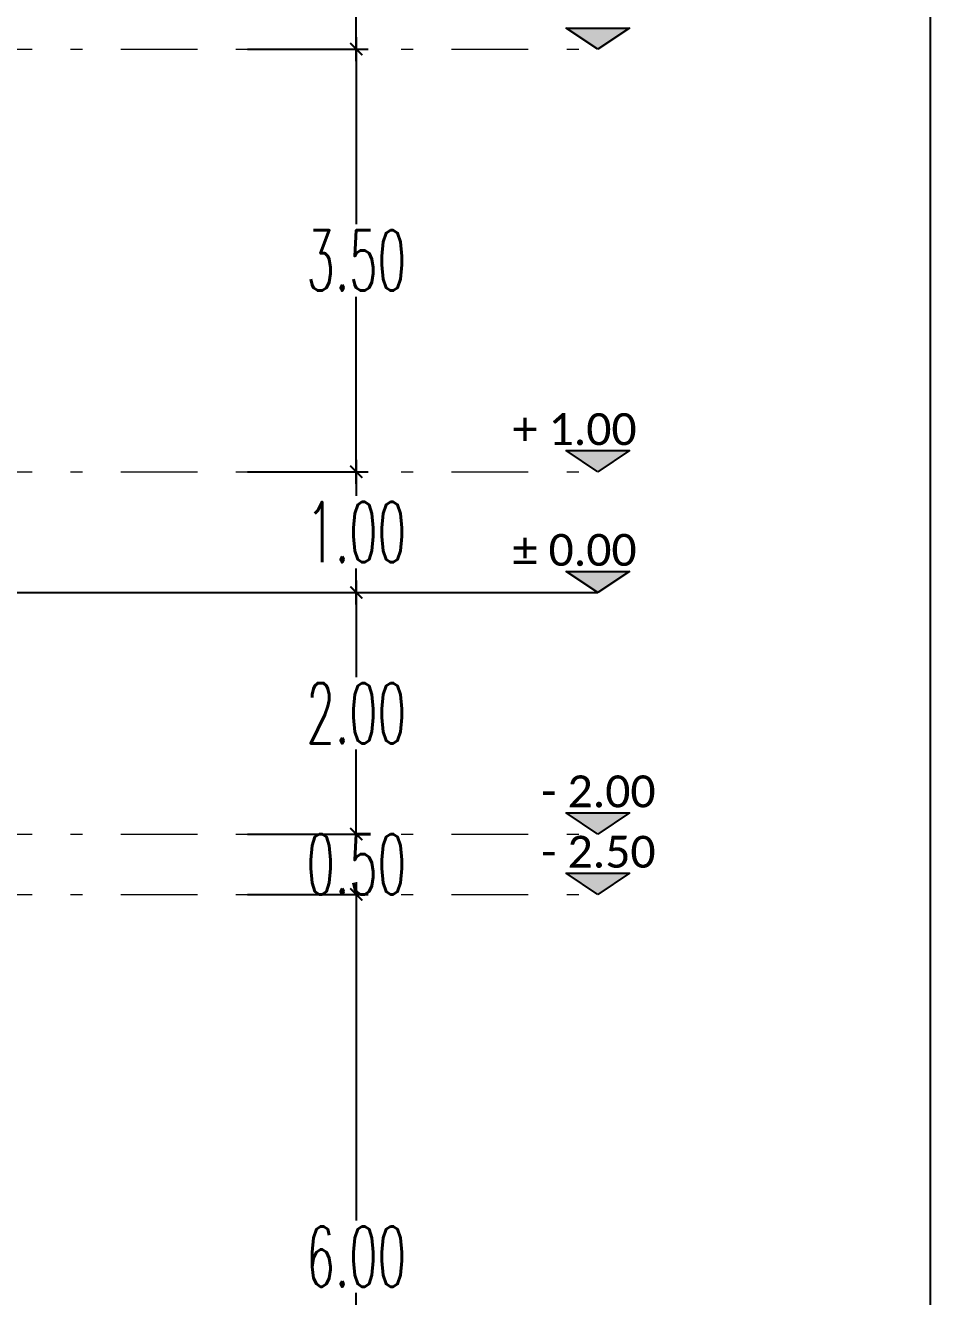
# Model space of a CAD drawing. Header units: millimetres. Extents: x 2175 to 3376, y 1504 to 1740.
# Drawn here: x 3173.4 to 3180.89, y 1533.29 to 1543.81 of the extents above; entities that cross this region are included whole.
import ezdxf

# ---------------------------------------------------------------- set-up
doc = ezdxf.new("R2010")
doc.units = ezdxf.units.MM
doc.linetypes.add('DASHDOT2', pattern=[12.7, 6.35, -3.175, 0, -3.175])
doc.linetypes.add('DASHED', pattern=[19.05, 12.7, -6.35])
for name, color, linetype in [('dinding baru', 142, 'Continuous'), ('GR', 7, 'Continuous'), ('KOP TEKS', 1, 'Continuous'), ('TEXT', 7, 'Continuous')]:
    doc.layers.add(name, color=color, linetype=linetype)
doc.layers.add('Garis Dim', color=131, linetype='DASHED', lineweight=9)
doc.styles.add('-DIM2', font='simplex.shx', dxfattribs={"width": 0.55})
doc.styles.get("Standard").update_dxf_attribs({"font": 'arial.ttf'})
doc.dimstyles.new('DIMENSI MUSHOLLAH', dxfattribs={"dimtxt": 0.5, "dimasz": 0.1, "dimexe": 0.1, "dimexo": 0.1, "dimgap": 0.05, "dimtad": 0, "dimtih": 1, "dimtoh": 1, "dimzin": 0, "dimdsep": 46, "dimtxsty": '-DIM2', "dimblk": 'ARCHTICK', "dimcen": 0.3, "dimdle": 0.1, "dimclrd": 1, "dimclre": 1, "dimclrt": 2, "dimadec": 0, "dimazin": 0, "dimtfac": 1, "dimtix": 1, "dimtofl": 0, "dimtmove": 0, "dimatfit": 3, "dimldrblk": 'ARCHTICK', "dimfxl": 1, "dimtolj": 1, "dimtzin": 0, "dimarcsym": 0})

# ---------------------------------------------------------------- blocks, each defined once
blk = doc.blocks.new('_ArchTick')
at = {"color": 0, "linetype": 'ByBlock', "const_width": 0.15}
blk.add_lwpolyline([(-0.5, -0.5), (0.5, 0.5)], dxfattribs=at)
blk = doc.blocks.new('*D852')
at = {"layer": 'Defpoints', "color": 0, "transparency": 16777216}
for p in [(3175.139, 1536.616), (3176.139, 1536.616), (3175.139, 1530.616)]:
    blk.add_point(p, dxfattribs=at)
at = {"layer": 'dinding baru', "color": 1, "lineweight": -2, "transparency": 16777216}
for p, q in [((3176.139, 1536.716), (3176.139, 1533.916)), ((3176.139, 1530.516), (3176.139, 1533.316))]:
    blk.add_line(p, q, dxfattribs=at)
at = {"layer": 'dinding baru', "color": 1, "linetype": 'Continuous', "lineweight": -2, "transparency": 16777216}
for p, q in [((3175.239, 1536.616), (3176.239, 1536.616)), ((3175.239, 1530.616), (3176.239, 1530.616))]:
    blk.add_line(p, q, dxfattribs=at)
at = {"layer": 'dinding baru', "color": 1, "lineweight": -2, "transparency": 16777216, "xscale": 0.1, "yscale": 0.1, "zscale": 0.1}
for p, rotation in [((3176.139, 1536.616), 90), ((3176.139, 1530.616), 270)]:
    blk.add_blockref('_ArchTick', p, dxfattribs=dict(at, rotation=rotation))
at = {"layer": 'dinding baru', "color": 2, "lineweight": 0, "transparency": 16777216, "insert": (3176.139, 1533.616), "char_height": 0.5, "attachment_point": 5, "style": '-DIM2'}
blk.add_mtext('\\A1;6.00', dxfattribs=at)
blk = doc.blocks.new('*D853')
at = {"layer": 'Defpoints', "color": 0, "transparency": 16777216}
for p in [(3175.139, 1537.116), (3176.139, 1537.116), (3175.139, 1536.616)]:
    blk.add_point(p, dxfattribs=at)
at = {"layer": 'dinding baru', "color": 1, "lineweight": -2, "transparency": 16777216}
for p, q in [((3176.139, 1537.116), (3176.139, 1537.216)), ((3176.139, 1536.616), (3176.139, 1536.516))]:
    blk.add_line(p, q, dxfattribs=at)
at = {"layer": 'dinding baru', "color": 1, "linetype": 'Continuous', "lineweight": -2, "transparency": 16777216}
for p, q in [((3175.239, 1537.116), (3176.239, 1537.116)), ((3175.239, 1536.616), (3176.239, 1536.616))]:
    blk.add_line(p, q, dxfattribs=at)
at = {"layer": 'dinding baru', "color": 1, "lineweight": -2, "transparency": 16777216, "xscale": 0.1, "yscale": 0.1, "zscale": 0.1}
for p, rotation in [((3176.139, 1537.116), 270), ((3176.139, 1536.616), 90)]:
    blk.add_blockref('_ArchTick', p, dxfattribs=dict(at, rotation=rotation))
at = {"layer": 'dinding baru', "color": 2, "lineweight": 0, "transparency": 16777216, "insert": (3176.139, 1536.866), "char_height": 0.5, "attachment_point": 5, "style": '-DIM2'}
blk.add_mtext('\\A1;0.50', dxfattribs=at)
blk = doc.blocks.new('*D854')
at = {"layer": 'Defpoints', "color": 0, "transparency": 16777216}
for p in [(3175.139, 1539.116), (3176.139, 1539.116), (3175.139, 1537.116)]:
    blk.add_point(p, dxfattribs=at)
at = {"layer": 'dinding baru', "color": 1, "lineweight": -2, "transparency": 16777216}
for p, q in [((3176.139, 1539.216), (3176.139, 1538.416)), ((3176.139, 1537.016), (3176.139, 1537.816))]:
    blk.add_line(p, q, dxfattribs=at)
at = {"layer": 'dinding baru', "color": 1, "linetype": 'Continuous', "lineweight": -2, "transparency": 16777216}
for p, q in [((3175.239, 1539.116), (3176.239, 1539.116)), ((3175.239, 1537.116), (3176.239, 1537.116))]:
    blk.add_line(p, q, dxfattribs=at)
at = {"layer": 'dinding baru', "color": 1, "lineweight": -2, "transparency": 16777216, "xscale": 0.1, "yscale": 0.1, "zscale": 0.1}
for p, rotation in [((3176.139, 1539.116), 90), ((3176.139, 1537.116), 270)]:
    blk.add_blockref('_ArchTick', p, dxfattribs=dict(at, rotation=rotation))
at = {"layer": 'dinding baru', "color": 2, "lineweight": 0, "transparency": 16777216, "insert": (3176.139, 1538.116), "char_height": 0.5, "attachment_point": 5, "style": '-DIM2'}
blk.add_mtext('\\A1;2.00', dxfattribs=at)
blk = doc.blocks.new('*D855')
at = {"layer": 'Defpoints', "color": 0, "transparency": 16777216}
for p in [(3175.139, 1540.116), (3175.139, 1539.116), (3176.139, 1539.116)]:
    blk.add_point(p, dxfattribs=at)
at = {"layer": 'dinding baru', "color": 1, "lineweight": -2, "transparency": 16777216}
for p, q in [((3176.139, 1540.216), (3176.139, 1539.916)), ((3176.139, 1539.016), (3176.139, 1539.316))]:
    blk.add_line(p, q, dxfattribs=at)
at = {"layer": 'dinding baru', "color": 1, "linetype": 'Continuous', "lineweight": -2, "transparency": 16777216}
for p, q in [((3175.239, 1540.116), (3176.239, 1540.116)), ((3175.239, 1539.116), (3176.239, 1539.116))]:
    blk.add_line(p, q, dxfattribs=at)
at = {"layer": 'dinding baru', "color": 1, "lineweight": -2, "transparency": 16777216, "xscale": 0.1, "yscale": 0.1, "zscale": 0.1}
for p, rotation in [((3176.139, 1540.116), 90), ((3176.139, 1539.116), 270)]:
    blk.add_blockref('_ArchTick', p, dxfattribs=dict(at, rotation=rotation))
at = {"layer": 'dinding baru', "color": 2, "lineweight": 0, "transparency": 16777216, "insert": (3176.139, 1539.616), "char_height": 0.5, "attachment_point": 5, "style": '-DIM2'}
blk.add_mtext('\\A1;1.00', dxfattribs=at)
blk = doc.blocks.new('*D856')
at = {"layer": 'Defpoints', "color": 0, "transparency": 16777216}
for p in [(3175.139, 1543.616), (3176.139, 1543.616), (3175.139, 1540.116)]:
    blk.add_point(p, dxfattribs=at)
at = {"layer": 'dinding baru', "color": 1, "lineweight": -2, "transparency": 16777216}
for p, q in [((3176.139, 1543.716), (3176.139, 1542.166)), ((3176.139, 1540.016), (3176.139, 1541.566))]:
    blk.add_line(p, q, dxfattribs=at)
at = {"layer": 'dinding baru', "color": 1, "linetype": 'Continuous', "lineweight": -2, "transparency": 16777216}
for p, q in [((3175.239, 1543.616), (3176.239, 1543.616)), ((3175.239, 1540.116), (3176.239, 1540.116))]:
    blk.add_line(p, q, dxfattribs=at)
at = {"layer": 'dinding baru', "color": 1, "lineweight": -2, "transparency": 16777216, "xscale": 0.1, "yscale": 0.1, "zscale": 0.1}
for p, rotation in [((3176.139, 1543.616), 90), ((3176.139, 1540.116), 270)]:
    blk.add_blockref('_ArchTick', p, dxfattribs=dict(at, rotation=rotation))
at = {"layer": 'dinding baru', "color": 2, "lineweight": 0, "transparency": 16777216, "insert": (3176.139, 1541.866), "char_height": 0.5, "attachment_point": 5, "style": '-DIM2'}
blk.add_mtext('\\A1;3.50', dxfattribs=at)
blk = doc.blocks.new('*D857')
at = {"layer": 'Defpoints', "color": 0, "transparency": 16777216}
for p in [(3175.139, 1548.116), (3176.139, 1548.116), (3175.139, 1543.616)]:
    blk.add_point(p, dxfattribs=at)
at = {"layer": 'dinding baru', "color": 1, "lineweight": -2, "transparency": 16777216}
for p, q in [((3176.139, 1548.216), (3176.139, 1546.166)), ((3176.139, 1543.516), (3176.139, 1545.566))]:
    blk.add_line(p, q, dxfattribs=at)
at = {"layer": 'dinding baru', "color": 1, "linetype": 'Continuous', "lineweight": -2, "transparency": 16777216}
for p, q in [((3175.239, 1548.116), (3176.239, 1548.116)), ((3175.239, 1543.616), (3176.239, 1543.616))]:
    blk.add_line(p, q, dxfattribs=at)
at = {"layer": 'dinding baru', "color": 1, "lineweight": -2, "transparency": 16777216, "xscale": 0.1, "yscale": 0.1, "zscale": 0.1}
for p, rotation in [((3176.139, 1548.116), 90), ((3176.139, 1543.616), 270)]:
    blk.add_blockref('_ArchTick', p, dxfattribs=dict(at, rotation=rotation))
at = {"layer": 'dinding baru', "color": 2, "lineweight": 0, "transparency": 16777216, "insert": (3176.139, 1545.866), "char_height": 0.5, "attachment_point": 5, "style": '-DIM2'}
blk.add_mtext('\\A1;4.50', dxfattribs=at)

msp = doc.modelspace()

# ---------------------------------------------------------------- hatches: boundary and pattern name
at = {"layer": 'TEXT'}
h = msp.add_hatch(color=256, dxfattribs=at)
h.dxf.hatch_style = 1
h.paths.add_polyline_path([(3178.139, 1543.616), (3177.877, 1543.791), (3178.401, 1543.791)])
h = msp.add_hatch(color=256, dxfattribs=at)
h.dxf.hatch_style = 1
h.paths.add_polyline_path([(3178.139, 1540.116), (3177.877, 1540.291), (3178.401, 1540.291)])
h = msp.add_hatch(color=256, dxfattribs=at)
h.dxf.hatch_style = 1
h.paths.add_polyline_path([(3178.139, 1539.116), (3177.877, 1539.291), (3178.401, 1539.291)])
h = msp.add_hatch(color=256, dxfattribs=at)
h.dxf.hatch_style = 1
h.paths.add_polyline_path([(3178.139, 1537.116), (3177.877, 1537.291), (3178.401, 1537.291)])
h = msp.add_hatch(color=256, dxfattribs=at)
h.dxf.hatch_style = 1
h.paths.add_polyline_path([(3178.139, 1536.616), (3177.877, 1536.791), (3178.401, 1536.791)])

# ---------------------------------------------------------------- linework, layer by layer
at = {"layer": 'Garis Dim', "linetype": 'DASHDOT2', "ltscale": 0.1}
for p, q in [((3085.139, 1543.616), (3178.139, 1543.616)), ((3085.139, 1540.116), (3178.139, 1540.116)), ((3085.139, 1537.116), (3178.139, 1537.116)), ((3085.139, 1536.616), (3178.139, 1536.616))]:
    msp.add_line(p, q, dxfattribs=at)
at = {"layer": 'GR'}
msp.add_line((3085.139, 1539.116), (3178.139, 1539.116), dxfattribs=at)
at = {"layer": 'KOP TEKS', "color": 2}
msp.add_lwpolyline([(3080.578, 1575.317), (3080.578, 1504.386), (3180.895, 1504.386), (3180.895, 1575.317)], close=True, dxfattribs=at)
at = {"layer": 'TEXT'}
for points in [[(3178.139, 1543.616), (3177.877, 1543.791), (3178.401, 1543.791), (3178.139, 1543.616)], [(3178.139, 1540.116), (3177.877, 1540.291), (3178.401, 1540.291), (3178.139, 1540.116)], [(3178.139, 1539.116), (3177.877, 1539.291), (3178.401, 1539.291), (3178.139, 1539.116)], [(3178.139, 1537.116), (3177.877, 1537.291), (3178.401, 1537.291), (3178.139, 1537.116)], [(3178.139, 1536.616), (3177.877, 1536.791), (3178.401, 1536.791), (3178.139, 1536.616)]]:
    msp.add_lwpolyline(points, dxfattribs=at)

# ---------------------------------------------------------------- texts
at = {"color": 7, "lineweight": 5, "char_height": 0.26387, "width": 1.23764, "attachment_point": 1}
for s, insert in [('\\pxsm1,ql;{\\fCalibri Light|b0|i0|c0|p34;+ 1.00}', (3177.434, 1540.601)), ('\\pxsm1,ql;{\\fCalibri Light|b0|i0|c0|p34;%%P 0.00}', (3177.434, 1539.601)), ('\\pxsm1,ql;{\\fCalibri Light|b0|i0|c0|p34;- 2.00}', (3177.67, 1537.601)), ('\\pxsm1,ql;{\\fCalibri Light|b0|i0|c0|p34;- 2.50}', (3177.67, 1537.101))]:
    msp.add_mtext(s, dxfattribs=dict(at, insert=insert))

# ---------------------------------------------------------------- dimensions: what is measured, and where the dimension line sits
at = {"layer": 'dinding baru', "lineweight": 0}
for base, p1, p2, angle, picture, middle in [((3176.139, 1548.116), (3175.139, 1543.616), (3175.139, 1548.116), 90, '*D857', (3176.139, 1545.866)), ((3176.139, 1543.616), (3175.139, 1540.116), (3175.139, 1543.616), 90, '*D856', (3176.139, 1541.866)), ((3176.139, 1539.116), (3175.139, 1540.116), (3175.139, 1539.116), 270, '*D855', (3176.139, 1539.616)), ((3176.139, 1539.116), (3175.139, 1537.116), (3175.139, 1539.116), 90, '*D854', (3176.139, 1538.116)), ((3176.139, 1537.116), (3175.139, 1536.616), (3175.139, 1537.116), 90, '*D853', (3176.139, 1536.866)), ((3176.139, 1536.616), (3175.139, 1530.616), (3175.139, 1536.616), 90, '*D852', (3176.139, 1533.616))]:
    dim = msp.add_linear_dim(base=base, p1=p1, p2=p2, angle=angle, dimstyle='DIMENSI MUSHOLLAH', dxfattribs=at)
    dim.commit()
    dim.dimension.update_dxf_attribs({"geometry": picture, "text_midpoint": middle})

doc.saveas('drawing.dxf')
